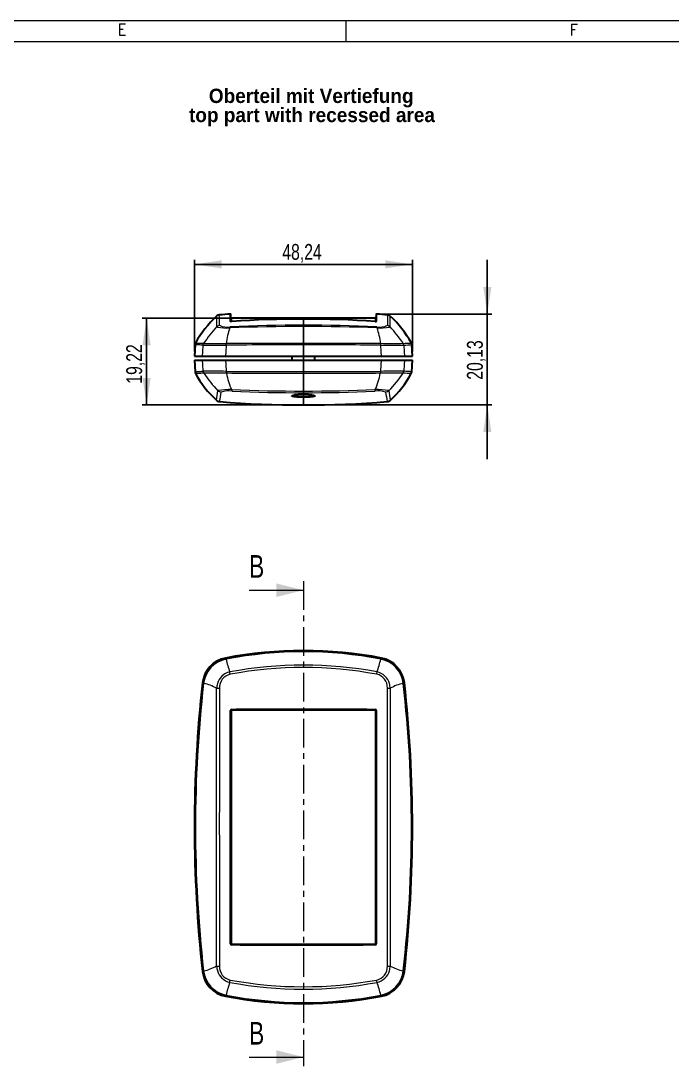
# Model space of a CAD drawing. Header units: millimetres. Extents: x 0 to 1188, y 0 to 841.
# Drawn here: x 432.8 to 576.9, y 609.2 to 840.6 of the extents above; entities that cross this region are included whole.
import ezdxf

# ---------------------------------------------------------------- set-up
doc = ezdxf.new("R2010")
doc.units = ezdxf.units.MM
doc.linetypes.add('SLD-Dicke-Dünne-Kette', pattern=[10.16, 6.35, -1.27, 1.27, -1.27])
doc.linetypes.add('SLD-Durchgehend', pattern=[0])
doc.styles.add('SLDTEXTSTYLE0', font='arialbd.ttf', dxfattribs={"width": 0.948})
doc.styles.add('SLDTEXTSTYLE2', font='simplex_.ttf', dxfattribs={"width": 0.95})
doc.styles.add('SLDTEXTSTYLE3', font='ARIALN.TTF', dxfattribs={"width": 0.87})
doc.dimstyles.new('SLDDIMSTYLE2', dxfattribs={"dimtxt": 3.5, "dimasz": 6, "dimexe": 0, "dimexo": 0.0625, "dimgap": 0.875, "dimtad": 1, "dimrnd": 1e-09, "dimzin": 12, "dimdsep": 46, "dimtxsty": 'SLDTEXTSTYLE3', "dimsah": 1, "dimcen": 0.09, "dimadec": 0, "dimazin": 3, "dimtfac": 1, "dimtofl": 0, "dimtmove": 0, "dimatfit": 3, "dimfxl": 0, "dimfrac": 2, "dimtolj": 1, "dimtzin": 12, "dimarcsym": 0})
doc.dimstyles.new('SLDDIMSTYLE3', dxfattribs={"dimtxt": 3.5, "dimasz": 6, "dimexe": 0, "dimexo": 0.0625, "dimgap": 0.875, "dimtad": 1, "dimrnd": 1e-09, "dimzin": 12, "dimdsep": 46, "dimtxsty": 'SLDTEXTSTYLE3', "dimsah": 1, "dimcen": 0.09, "dimadec": 0, "dimazin": 3, "dimtfac": 1, "dimtmove": 0, "dimatfit": 0, "dimfxl": 0, "dimfrac": 2, "dimtolj": 1, "dimtzin": 12, "dimarcsym": 0})

# ---------------------------------------------------------------- blocks, each defined once
blk = doc.blocks.new('SW_NOTE_1')
at = {"color": 0, "char_height": 3.175, "attachment_point": 2, "style": 'SLDTEXTSTYLE0'}
for s, insert in [('Oberteil mit Vertiefung ', (23.51, 4.09)), ('top part with recessed area', (23.68, -0.14))]:
    blk.add_mtext(s, dxfattribs=dict(at, insert=insert))
blk = doc.blocks.new('_D_22')
for p, q in [((494.3, 774.78), (459.61, 774.78)), ((460.61, 774.78), (460.61, 755.57)), ((494.32, 755.57), (459.61, 755.57))]:
    blk.add_line(p, q)
for points in [[(460.61, 774.78), (459.71, 768.78), (461.51, 768.78)], [(460.61, 755.57), (461.51, 761.57), (459.71, 761.57)]]:
    blk.add_solid(points)
at = {"insert": (456.1, 760.28), "char_height": 3.5, "attachment_point": 1, "rotation": 90, "style": 'SLDTEXTSTYLE3'}
blk.add_mtext('19,22', dxfattribs=at)
blk = doc.blocks.new('_D_23')
for p, q in [((536.02, 775.7), (536.02, 787.7)), ((512.52, 775.7), (537.02, 775.7)), ((536.02, 775.7), (536.02, 755.57)), ((496.32, 755.57), (537.02, 755.57)), ((536.02, 755.57), (536.02, 743.57))]:
    blk.add_line(p, q)
for points in [[(536.02, 775.7), (536.92, 781.7), (535.12, 781.7)], [(536.02, 755.57), (535.12, 749.57), (536.92, 749.57)]]:
    blk.add_solid(points)
at = {"insert": (531.51, 761.16), "char_height": 3.5, "attachment_point": 1, "rotation": 90, "style": 'SLDTEXTSTYLE3'}
blk.add_mtext('20,13', dxfattribs=at)
blk = doc.blocks.new('_D_24')
for p, q in [((471.2, 767.38), (471.2, 787.7)), ((519.44, 767.38), (519.44, 787.7)), ((471.2, 786.7), (519.44, 786.7))]:
    blk.add_line(p, q)
for points in [[(471.2, 786.7), (477.2, 785.8), (477.2, 787.6)], [(519.44, 786.7), (513.44, 787.6), (513.44, 785.8)]]:
    blk.add_solid(points)
at = {"insert": (490.64, 791.21), "char_height": 3.5, "attachment_point": 1, "style": 'SLDTEXTSTYLE3'}
blk.add_mtext('48,24', dxfattribs=at)

msp = doc.modelspace()

# ---------------------------------------------------------------- linework, layer by layer
at = {"color": 7, "linetype": 'SLD-Durchgehend', "lineweight": 0}
for p, q in [((1188.499, 840.6), (0.399, 840.6)), ((504.799, 836), (504.799, 840.6)), ((1183.799, 836), (24.799, 836)), ((479.116, 774.076), (479.116, 775.695)), ((479.223, 775.6), (479.223, 774.054)), ((511.409, 774.055), (511.409, 775.604)), ((511.516, 775.695), (511.516, 774.076)), ((479.261, 774.053), (479.261, 774.877)), ((479.361, 774.782), (479.361, 774.052)), ((479.466, 774.057), (479.466, 774.056)), ((511.167, 774.057), (511.167, 774.056)), ((511.246, 774.055), (511.246, 774.782)), ((511.345, 774.873), (511.345, 774.054)), ((473.089, 763.035), (473.094, 763.036)), ((478.195, 763.014), (478.278, 763.013)), ((512.357, 763.012), (512.441, 763.014)), ((517.542, 763.036), (517.547, 763.035)), ((483.318, 714.565), (495.318, 714.565)), ((479.116, 636.304), (479.116, 687.91)), ((479.223, 687.898), (479.223, 636.316)), ((479.261, 636.407), (479.261, 687.807)), ((479.361, 687.795), (479.361, 636.419)), ((479.511, 688.055), (511.095, 688.055)), ((479.511, 687.944), (479.511, 688.055)), ((511.095, 687.944), (479.511, 687.944)), ((511.095, 687.944), (511.095, 688.055)), ((511.246, 636.419), (511.246, 687.795)), ((511.345, 687.806), (511.345, 636.407)), ((511.409, 636.315), (511.409, 687.898)), ((511.516, 687.91), (511.516, 636.304)), ((479.511, 636.27), (511.095, 636.27)), ((479.511, 636.158), (479.511, 636.27)), ((511.095, 636.158), (479.511, 636.158)), ((511.095, 636.158), (511.095, 636.27)), ((483.318, 611.207), (495.318, 611.207))]:
    msp.add_line(p, q, dxfattribs=at)
at = {"color": 7, "linetype": 'SLD-Durchgehend', "lineweight": 30}
for p, q in [((479.261, 774.877), (479.223, 775.6)), ((511.409, 775.604), (511.345, 774.873)), ((511.246, 774.782), (479.361, 774.782)), ((471.334, 768.957), (471.199, 766.376)), ((519.436, 766.376), (519.301, 768.957)), ((471.199, 766.376), (472.979, 766.376)), ((472.979, 766.376), (478.071, 766.376)), ((478.071, 766.376), (512.564, 766.376)), ((492.777, 766.376), (492.785, 765.456)), ((497.851, 765.456), (497.859, 766.376)), ((512.564, 766.376), (517.657, 766.376)), ((517.657, 766.376), (519.436, 766.376)), ((471.199, 765.456), (471.333, 762.901)), ((471.199, 765.456), (472.979, 765.456)), ((472.979, 765.456), (478.071, 765.456)), ((478.071, 765.456), (512.564, 765.456)), ((512.564, 765.456), (517.657, 765.456)), ((517.657, 765.456), (519.436, 765.456)), ((519.302, 762.901), (519.436, 765.456)), ((476.07, 756.616), (476.07, 756.616)), ((514.566, 756.616), (514.566, 756.616))]:
    msp.add_line(p, q, dxfattribs=at)
msp.add_line((495.303, 774.782), (495.318, 755.566))
at = {"color": 7, "linetype": 'SLD-Dicke-Dünne-Kette', "lineweight": 0}
msp.add_line((495.318, 716.565), (495.318, 609.207), dxfattribs=at)
at = {"color": 7, "linetype": 'SLD-Durchgehend', "lineweight": 0, "flags": 128}
for points in [[(476.099, 772.899), (476.393, 773.11), (476.744, 773.204)], [(479.015, 772.633), (479.052, 772.806), (479.1, 772.9)], [(511.621, 772.632), (511.584, 772.805), (511.537, 772.9)], [(513.891, 773.204), (514.242, 773.11), (514.536, 772.899)], [(473.095, 768.825), (472.868, 768.835), (472.657, 768.846), (472.461, 768.857), (472.281, 768.868), (472.117, 768.879), (471.968, 768.891), (471.835, 768.902), (471.717, 768.913), (471.616, 768.923), (471.53, 768.932), (471.46, 768.94), (471.405, 768.947), (471.366, 768.952), (471.343, 768.956), (471.334, 768.957), (471.335, 768.957)], [(471.425, 769.277), (471.425, 769.277), (471.433, 769.276), (471.458, 769.274), (471.498, 769.272), (471.555, 769.268), (471.627, 769.264), (471.716, 769.26), (471.82, 769.255), (471.941, 769.25), (472.077, 769.245), (472.23, 769.24), (472.398, 769.235), (472.583, 769.23), (472.783, 769.226), (472.999, 769.221), (473.23, 769.218)], [(472.979, 766.376), (473.023, 767.306), (473.095, 768.825)], [(473.095, 768.825), (473.135, 769.031), (473.23, 769.218)], [(478.195, 768.82), (478.118, 767.306), (478.071, 766.376)], [(478.18, 768.821), (478.187, 769.029), (478.205, 769.218)], [(512.441, 768.821), (511.326, 768.827), (510.209, 768.833), (509.09, 768.838), (507.969, 768.844), (506.845, 768.849), (505.72, 768.853), (504.594, 768.857), (503.466, 768.861), (502.337, 768.864), (501.206, 768.867), (500.058, 768.87), (498.908, 768.872), (497.758, 768.874), (496.608, 768.875), (495.458, 768.875), (494.306, 768.875), (493.155, 768.874), (492.004, 768.873), (490.854, 768.871), (489.704, 768.869), (488.555, 768.866), (487.407, 768.862), (486.261, 768.859), (485.116, 768.854), (483.972, 768.85), (482.812, 768.844), (481.655, 768.839), (480.499, 768.833), (479.346, 768.827), (478.195, 768.821)], [(478.219, 769.218), (479.349, 769.22), (480.482, 769.222), (481.618, 769.225), (482.756, 769.227), (483.895, 769.229), (485.037, 769.231), (486.18, 769.232), (487.325, 769.234), (488.471, 769.235), (489.618, 769.237), (490.785, 769.238), (491.952, 769.239), (493.12, 769.239), (494.289, 769.239), (495.457, 769.24), (496.589, 769.239), (497.72, 769.239), (498.851, 769.238), (499.982, 769.237), (501.111, 769.236), (502.24, 769.235), (503.368, 769.234), (504.494, 769.232), (505.619, 769.23), (506.742, 769.229), (507.882, 769.227), (509.019, 769.225), (510.154, 769.222), (511.287, 769.22), (512.417, 769.218)], [(512.441, 768.821), (512.434, 769.029), (512.417, 769.218)], [(512.564, 766.376), (512.517, 767.306), (512.441, 768.82)], [(517.54, 768.825), (517.5, 769.031), (517.405, 769.218)], [(517.54, 768.825), (517.613, 767.306), (517.657, 766.376)], [(473.094, 763.036), (473.023, 764.522), (472.979, 765.456)], [(478.071, 765.456), (478.119, 764.522), (478.195, 763.014)], [(512.441, 763.014), (512.517, 764.522), (512.564, 765.456)], [(517.657, 765.456), (517.613, 764.522), (517.542, 763.036)], [(471.335, 762.901), (471.334, 762.901), (471.346, 762.903), (471.376, 762.907), (471.423, 762.913), (471.487, 762.921), (471.568, 762.931), (471.667, 762.941), (471.784, 762.952), (471.918, 762.964), (472.069, 762.976), (472.238, 762.989), (472.424, 763.001), (472.628, 763.013), (472.85, 763.024), (473.089, 763.035)], [(473.243, 762.585), (473, 762.582), (472.773, 762.578), (472.565, 762.574), (472.374, 762.569), (472.2, 762.565), (472.044, 762.56), (471.905, 762.555), (471.785, 762.55), (471.682, 762.546), (471.597, 762.542), (471.531, 762.538), (471.482, 762.535), (471.451, 762.534), (471.438, 762.533), (471.439, 762.533)], [(473.089, 763.035), (473.134, 762.799), (473.243, 762.585)], [(473.249, 762.585), (473.243, 762.585), (473.243, 762.585)], [(478.303, 762.577), (478.303, 762.577), (478.209, 762.578)], [(478.278, 763.013), (479.452, 763.005), (480.629, 762.999), (481.809, 762.992), (482.99, 762.986), (484.174, 762.98), (485.359, 762.975), (486.546, 762.971), (487.735, 762.966), (488.925, 762.963), (490.116, 762.959), (491.328, 762.957), (492.541, 762.955), (493.754, 762.954), (494.968, 762.954), (496.182, 762.954), (497.261, 762.955), (498.341, 762.956), (499.42, 762.958), (500.499, 762.96), (501.576, 762.963), (502.653, 762.966), (503.729, 762.97), (504.804, 762.974), (505.878, 762.978), (506.949, 762.983), (508.035, 762.988), (509.118, 762.994), (510.2, 763), (511.279, 763.006), (512.357, 763.012)], [(478.278, 763.013), (478.285, 762.785), (478.303, 762.577)], [(512.332, 762.577), (511.272, 762.575), (510.209, 762.573), (509.145, 762.571), (508.078, 762.569), (507.009, 762.567), (505.939, 762.565), (504.868, 762.563), (503.795, 762.562), (502.72, 762.56), (501.645, 762.559), (500.554, 762.558), (499.461, 762.557), (498.368, 762.556), (497.274, 762.556), (496.181, 762.555), (494.989, 762.555), (493.798, 762.555), (492.606, 762.556), (491.415, 762.557), (490.225, 762.558), (489.036, 762.559), (487.848, 762.56), (486.661, 762.562), (485.475, 762.564), (484.292, 762.566), (483.089, 762.568), (481.889, 762.57), (480.691, 762.572), (479.495, 762.575), (478.303, 762.577)], [(512.357, 763.012), (512.35, 762.785), (512.332, 762.577)], [(512.427, 762.578), (512.332, 762.577), (512.332, 762.577)], [(517.393, 762.585), (517.393, 762.585), (517.386, 762.585)], [(517.393, 762.585), (517.501, 762.799), (517.547, 763.035)], [(477.123, 758.389), (476.737, 758.489), (476.408, 758.714)], [(479.406, 758.963), (479.45, 758.737), (479.508, 758.619)], [(495.318, 757.895), (495.493, 757.894), (495.668, 757.892), (495.841, 757.888), (496.012, 757.882), (496.179, 757.876), (496.342, 757.867), (496.501, 757.857), (496.655, 757.846), (496.803, 757.834), (496.944, 757.82), (497.078, 757.805), (497.204, 757.789), (497.322, 757.772), (497.431, 757.754), (497.53, 757.735), (497.62, 757.715), (497.699, 757.694), (497.768, 757.672), (497.826, 757.65), (497.872, 757.628), (497.906, 757.605), (497.929, 757.582), (497.94, 757.558), (497.939, 757.535), (497.926, 757.512), (497.901, 757.489), (497.863, 757.466), (497.814, 757.443), (497.753, 757.421), (497.682, 757.399), (497.599, 757.379), (497.505, 757.358), (497.401, 757.339), (497.288, 757.321), (497.166, 757.304), (497.036, 757.288), (496.897, 757.273), (496.751, 757.26), (496.599, 757.248), (496.441, 757.237), (496.279, 757.228), (496.112, 757.22), (495.941, 757.214), (495.768, 757.209), (495.593, 757.206), (495.412, 757.204), (495.23, 757.204), (495.049, 757.206), (494.875, 757.209), (494.702, 757.214), (494.532, 757.22), (494.366, 757.227), (494.205, 757.236), (494.049, 757.247), (493.898, 757.259), (493.753, 757.272), (493.616, 757.286), (493.486, 757.302), (493.365, 757.319), (493.252, 757.336), (493.148, 757.355), (493.054, 757.375), (492.97, 757.395), (492.897, 757.416), (492.834, 757.438), (492.783, 757.46), (492.743, 757.483), (492.715, 757.506), (492.699, 757.529), (492.695, 757.553), (492.703, 757.576), (492.723, 757.599), (492.754, 757.622), (492.798, 757.645), (492.854, 757.668), (492.921, 757.689), (492.999, 757.711), (493.088, 757.731), (493.187, 757.751), (493.296, 757.769), (493.415, 757.787), (493.542, 757.803), (493.677, 757.819), (493.819, 757.833), (493.969, 757.845), (494.124, 757.857), (494.285, 757.867), (494.451, 757.875), (494.619, 757.882), (494.791, 757.888), (494.966, 757.892), (495.142, 757.894), (495.318, 757.895)], [(511.229, 758.964), (511.186, 758.738), (511.128, 758.619)], [(514.227, 758.714), (513.899, 758.489), (513.512, 758.389)], [(513.881, 756.317), (513.881, 756.317), (513.881, 756.32), (513.88, 756.33), (513.876, 756.347), (513.872, 756.371)], [(478.071, 699.544), (478.118, 699.503), (478.195, 699.437)], [(478.205, 699.297), (478.187, 699.394), (478.179, 699.434)], [(512.417, 699.3), (512.434, 699.396), (512.441, 699.437)], [(512.441, 699.437), (512.517, 699.503), (512.564, 699.544)], [(479.1, 695.952), (479.052, 696.23), (479.015, 696.468)], [(511.535, 695.955), (511.583, 696.232), (511.62, 696.471)], [(473.095, 693.931), (473.023, 693.999), (472.979, 694.041)], [(473.23, 693.917), (473.135, 693.927), (473.095, 693.931)], [(476.099, 692.843), (476.393, 692.875), (476.744, 692.889)], [(476.099, 631.365), (476.1, 633.146), (476.1, 634.93), (476.1, 636.716), (476.101, 638.503), (476.102, 640.293), (476.102, 642.084), (476.103, 643.877), (476.104, 645.671), (476.105, 647.475), (476.106, 649.28), (476.106, 651.086), (476.107, 652.893), (476.108, 654.552), (476.108, 656.21), (476.109, 657.87), (476.109, 659.529), (476.109, 661.189), (476.109, 662.849), (476.109, 664.508), (476.109, 666.168), (476.108, 667.835), (476.108, 669.501), (476.107, 671.167), (476.107, 672.832), (476.106, 674.504), (476.105, 676.176), (476.104, 677.847), (476.103, 679.516), (476.103, 681.184), (476.102, 682.851), (476.101, 684.517), (476.101, 686.181), (476.1, 687.851), (476.1, 689.519), (476.1, 691.185), (476.099, 692.849)], [(476.744, 692.889), (476.743, 691.23), (476.742, 689.568), (476.74, 687.905), (476.737, 686.24), (476.734, 684.574), (476.731, 682.906), (476.728, 681.237), (476.725, 679.566), (476.721, 677.887), (476.718, 676.207), (476.715, 674.527), (476.713, 672.845), (476.71, 671.185), (476.708, 669.524), (476.706, 667.863), (476.704, 666.202), (476.703, 664.54), (476.703, 662.878), (476.703, 661.216), (476.704, 659.555), (476.705, 657.886), (476.706, 656.218), (476.708, 654.55), (476.71, 652.882), (476.713, 651.081), (476.716, 649.281), (476.719, 647.481), (476.723, 645.683), (476.726, 643.886), (476.729, 642.09), (476.733, 640.296), (476.736, 638.504), (476.739, 636.705), (476.741, 634.907), (476.743, 633.112), (476.744, 631.319)], [(513.891, 631.322), (513.892, 633.105), (513.894, 634.891), (513.897, 636.68), (513.9, 638.47), (513.903, 640.261), (513.906, 642.055), (513.91, 643.85), (513.913, 645.647), (513.916, 647.453), (513.92, 649.261), (513.923, 651.07), (513.925, 652.879), (513.928, 654.54), (513.93, 656.201), (513.931, 657.863), (513.932, 659.525), (513.933, 661.187), (513.933, 662.849), (513.932, 664.511), (513.931, 666.173), (513.93, 667.842), (513.928, 669.51), (513.926, 671.178), (513.923, 672.845), (513.92, 674.52), (513.917, 676.195), (513.914, 677.868), (513.911, 679.541), (513.908, 681.212), (513.905, 682.882), (513.902, 684.551), (513.899, 686.218), (513.896, 687.891), (513.894, 689.562), (513.892, 691.231), (513.891, 692.898)], [(513.891, 692.898), (514.242, 692.881), (514.536, 692.846)], [(514.536, 692.852), (514.536, 691.195), (514.536, 689.535), (514.535, 687.874), (514.535, 686.211), (514.534, 684.547), (514.534, 682.881), (514.533, 681.213), (514.532, 679.544), (514.531, 677.868), (514.531, 676.19), (514.53, 674.511), (514.529, 672.832), (514.528, 671.174), (514.528, 669.515), (514.527, 667.856), (514.527, 666.197), (514.526, 664.537), (514.526, 662.877), (514.526, 661.217), (514.526, 659.557), (514.527, 657.89), (514.527, 656.223), (514.528, 654.556), (514.528, 652.89), (514.529, 651.092), (514.53, 649.294), (514.531, 647.498), (514.532, 645.702), (514.533, 643.908), (514.533, 642.116), (514.534, 640.324), (514.535, 638.535), (514.535, 636.739), (514.536, 634.944), (514.536, 633.152), (514.536, 631.361)], [(517.405, 693.918), (517.5, 693.927), (517.54, 693.931)], [(517.657, 694.041), (517.613, 693.999), (517.54, 693.931)], [(479.261, 687.807), (479.24, 687.858), (479.223, 687.898)], [(479.466, 688.26), (479.665, 688.262), (480.463, 688.269), (482.06, 688.281), (483.658, 688.292), (485.257, 688.301), (486.855, 688.31), (488.455, 688.316), (490.054, 688.322), (491.656, 688.326), (493.257, 688.328), (494.858, 688.329), (496.46, 688.329), (498.299, 688.327), (500.137, 688.323), (501.976, 688.317), (503.814, 688.309), (505.653, 688.3), (507.492, 688.289), (509.33, 688.275), (511.167, 688.26)], [(511.16, 688.148), (509.188, 688.165), (507.215, 688.179), (505.241, 688.19), (503.266, 688.2), (501.291, 688.208), (499.315, 688.213), (497.339, 688.216), (495.363, 688.217), (493.387, 688.216), (491.411, 688.213), (489.435, 688.208), (487.46, 688.2), (485.462, 688.191), (483.465, 688.179), (481.468, 688.165), (479.472, 688.148)], [(479.472, 688.148), (479.492, 688.102), (479.511, 688.055)], [(511.095, 688.055), (511.129, 688.104), (511.16, 688.148)], [(511.409, 687.898), (511.374, 687.848), (511.345, 687.806)], [(479.223, 636.316), (479.244, 636.366), (479.261, 636.407)], [(511.345, 636.407), (511.381, 636.356), (511.409, 636.315)], [(511.167, 635.953), (510.967, 635.952), (510.169, 635.945), (508.572, 635.933), (506.974, 635.922), (505.376, 635.912), (503.777, 635.904), (502.177, 635.897), (500.578, 635.892), (498.977, 635.888), (497.375, 635.886), (495.774, 635.884), (494.172, 635.885), (492.334, 635.887), (490.495, 635.891), (488.656, 635.897), (486.818, 635.904), (484.979, 635.914), (483.14, 635.925), (481.303, 635.938), (479.466, 635.953)], [(479.511, 636.158), (479.492, 636.111), (479.472, 636.065)], [(479.472, 636.065), (481.444, 636.049), (483.417, 636.035), (485.391, 636.023), (487.366, 636.014), (489.341, 636.006), (491.317, 636.001), (493.293, 635.997), (495.269, 635.996), (497.245, 635.997), (499.221, 636), (501.197, 636.006), (503.172, 636.013), (505.17, 636.023), (507.168, 636.035), (509.164, 636.049), (511.16, 636.065)], [(511.16, 636.065), (511.129, 636.11), (511.095, 636.158)], [(472.979, 630.172), (473.023, 630.214), (473.095, 630.283)], [(473.095, 630.283), (473.135, 630.287), (473.23, 630.296)], [(476.099, 631.365), (476.393, 631.333), (476.744, 631.319)], [(513.891, 631.319), (514.242, 631.333), (514.536, 631.364)], [(517.54, 630.283), (517.5, 630.286), (517.405, 630.296)], [(517.54, 630.283), (517.613, 630.214), (517.657, 630.172)], [(479.015, 627.745), (479.052, 627.984), (479.1, 628.262)], [(511.621, 627.743), (511.584, 627.982), (511.537, 628.259)], [(478.195, 624.777), (478.118, 624.71), (478.071, 624.67)], [(478.18, 624.78), (478.187, 624.82), (478.205, 624.916)], [(512.441, 624.777), (512.434, 624.817), (512.417, 624.914)], [(512.564, 624.67), (512.517, 624.71), (512.441, 624.777)]]:
    msp.add_lwpolyline(points, dxfattribs=at)
at = {"color": 7, "linetype": 'SLD-Durchgehend', "lineweight": 30, "flags": 128}
for points in [[(479.466, 774.057), (479.45, 774.056), (479.413, 774.054), (479.378, 774.052), (479.343, 774.051), (479.31, 774.051), (479.28, 774.051), (479.252, 774.052), (479.227, 774.053), (479.206, 774.055), (479.19, 774.056), (479.179, 774.058), (479.173, 774.059), (479.171, 774.06), (479.171, 774.06)], [(492.914, 757.663), (492.914, 757.663), (492.916, 757.664), (492.921, 757.667), (492.931, 757.671), (492.944, 757.677), (492.962, 757.684), (492.984, 757.691), (493.011, 757.7), (493.042, 757.708), (493.078, 757.718), (493.118, 757.727), (493.164, 757.737), (493.213, 757.747), (493.267, 757.757), (493.324, 757.767), (493.386, 757.776), (493.45, 757.786), (493.518, 757.795), (493.589, 757.804), (493.663, 757.812), (493.74, 757.82), (493.821, 757.828), (493.904, 757.836), (493.99, 757.843), (494.078, 757.85), (494.168, 757.856), (494.26, 757.862), (494.354, 757.867), (494.449, 757.872), (494.546, 757.876), (494.644, 757.88), (494.743, 757.883), (494.843, 757.886), (494.944, 757.888), (495.046, 757.89), (495.149, 757.891), (495.251, 757.892), (495.317, 757.892), (495.371, 757.892), (495.474, 757.891), (495.576, 757.89), (495.677, 757.888), (495.778, 757.886), (495.879, 757.884), (495.978, 757.88), (496.076, 757.877), (496.174, 757.872), (496.269, 757.868), (496.364, 757.862), (496.455, 757.857), (496.545, 757.851), (496.634, 757.844), (496.72, 757.837), (496.804, 757.829), (496.885, 757.822), (496.963, 757.813), (497.038, 757.805), (497.11, 757.796), (497.179, 757.787), (497.243, 757.777), (497.305, 757.768), (497.364, 757.758), (497.419, 757.747), (497.47, 757.737), (497.516, 757.727), (497.559, 757.717), (497.596, 757.708), (497.628, 757.698), (497.656, 757.69), (497.678, 757.682), (497.696, 757.675), (497.71, 757.67), (497.717, 757.666), (497.721, 757.664), (497.722, 757.663)]]:
    msp.add_lwpolyline(points, dxfattribs=at)
at = {"color": 7, "linetype": 'SLD-Durchgehend', "lineweight": 30}
for centre, radius, start, end in [((491.574, 758.308), 22.94, 132.38688, 151.43721), ((476.784, 774.515), 1, 94.6421, 132.4784), ((495.318, 546.266), 230, 94.03935, 94.6423), ((479.123, 775.595), 0.1, 3, 94.03935), ((511.509, 775.595), 0.1, 85.96152, 175), ((495.318, 546.266), 230, 85.3577, 85.96152), ((513.852, 774.515), 1, 47.52159, 85.35886), ((499.062, 758.308), 22.94, 28.5619, 47.61217), ((479.361, 774.882), 0.1, 183, 270), ((495.317, 542.942), 231.657, 86.07683, 93.92353), ((511.302, 775.253), 1.203, 263.53219, 277.60171), ((511.246, 774.882), 0.1, 270, 355), ((472.083, 768.918), 0.75, 151.40947, 177.00242), ((518.552, 768.918), 0.75, 2.99766, 28.59053), ((472.174, 762.941), 0.842, 182.67439, 209.02397), ((491.574, 773.524), 22.941, 208.6296, 227.47947), ((499.061, 773.525), 22.941, 312.51969, 331.36937), ((518.47, 762.937), 0.833, 330.87506, 357.51282), ((476.847, 757.463), 1.15, 227.45652, 265.37056), ((495.318, 985.566), 230, 265.37057, 274.62943), ((513.788, 757.463), 1.15, 274.62944, 312.54336), ((495.318, 609.207), 91.969, 79.19153, 100.80847), ((479.254, 693.341), 6.315, 100.79793, 173.6325), ((511.381, 693.341), 6.315, 6.3675, 79.20209), ((758.668, 662.107), 287.469, 173.62194, 186.37806), ((231.968, 662.107), 287.469, 353.62194, 6.37806), ((479.254, 630.873), 6.315, 186.36742, 259.20219), ((511.381, 630.873), 6.315, 280.79785, 353.63253), ((495.318, 715.007), 91.969, 259.19153, 280.80847)]:
    msp.add_arc(centre, radius, start, end, dxfattribs=at)
at = {"color": 7, "linetype": 'SLD-Durchgehend', "lineweight": 0}
for centre, radius, start, end in [((692.122, 773.165), 216.022, 179.44649, 180.07054), ((412.043, 773.193), 64.701, 0.01026, 2.05268), ((578.601, 773.192), 64.71, 177.94746, 179.98922), ((298.443, 773.164), 216.094, 359.92946, 0.55343), ((509.337, 744.041), 44.018, 139.03554, 145.11241), ((476.374, 773.182), 0.394, 225.76447, 255.59661), ((478.36, 776.444), 3.62, 243.5018, 281.798), ((495.306, 342.445), 430.497, 87.82815, 92.16904), ((495.312, 372.927), 400.302, 87.67717, 92.32115), ((479.328, 774.71), 0.668, 251.5671, 281.92751), ((479.123, 773.976), 0.101, 57.16384, 94.02953), ((495.318, 542.75), 231.849, 86.08031, 93.92055), ((511.299, 774.813), 0.768, 260.08633, 286.42035), ((511.509, 773.976), 0.101, 85.96933, 122.72524), ((512.306, 776.2), 3.389, 256.87072, 297.87833), ((514.255, 773.193), 0.407, 284.8891, 313.7671), ((481.523, 744.212), 43.735, 34.87205, 40.98777), ((478.323, 783.8), 11.189, 259.45791, 273.5454), ((497.491, 766.445), 19.485, 161.48386, 171.81897), ((512.296, 784.052), 11.44, 266.60786, 280.39201), ((493.186, 766.447), 19.443, 8.19222, 18.54787), ((475.719, 863.251), 94.462, 268.40843, 271.4926), ((475.716, 858.135), 88.952, 268.39856, 271.60319), ((514.92, 862.207), 93.022, 268.46649, 271.53118), ((514.914, 868.139), 99.349, 268.5819, 271.51464), ((517.265, 801.266), 32.049, 270.2512, 273.4808), ((517.07, 786.947), 18.128, 271.48691, 277.06906), ((475.441, 715.005), 48.088, 86.71664, 92.79708), ((473.96, 763.083), 0.867, 183.09692, 214.98536), ((499.935, 781.18), 32.531, 214.86281, 223.67992), ((474.692, 749.226), 13.436, 92.72284, 96.16143), ((474.416, 660.62), 102.028, 87.86969, 90.20375), ((482.09, 762.919), 3.897, 178.60907, 185.02901), ((494.921, 765.669), 16.903, 190.53862, 203.37194), ((495.712, 765.678), 16.907, 336.60224, 349.432), ((508.546, 762.919), 3.896, 354.98171, 1.40096), ((516.252, 658.744), 103.904, 89.81492, 92.10967), ((515.207, 712.395), 50.694, 87.36059, 93.12822), ((490.609, 781.257), 32.65, 316.33342, 325.11796), ((515.896, 748.665), 14, 83.88983, 87.16857), ((516.676, 763.083), 0.867, 325.01355, 356.90288), ((517.235, 726.017), 36.569, 86.92455, 89.75373), ((517.059, 745.081), 17.961, 82.8295, 88.44285), ((478.72, 747.474), 11.509, 86.58815, 101.19467), ((511.923, 747.602), 11.384, 78.71299, 93.49387), ((476.408, 756.605), 0.339, 168.48551, 178.11782), ((345.662, 778.936), 132.301, 350.3119, 351.20739), ((476.857, 757.517), 1.15, 227.25587, 265.36873), ((476.595, 758.515), 0.272, 113.73713, 133.21588), ((453.637, 761.528), 23.695, 347.4277, 352.38655), ((478.71, 754.411), 4.283, 79.26933, 111.74566), ((495.307, 1162.787), 404.136, 267.7451, 272.25763), ((495.314, 1130.357), 372.074, 267.56531, 272.43596), ((495.317, 766.739), 9.281, 256.2402, 283.76233), ((511.928, 754.451), 4.244, 68.08627, 100.87466), ((536.865, 761.505), 23.56, 187.59974, 192.5867), ((513.779, 757.517), 1.15, 274.63103, 312.74433), ((514.034, 758.506), 0.284, 47.13369, 65.80027), ((742.548, 794.809), 231.156, 188.98362, 189.49624), ((514.228, 756.605), 0.338, 1.87007, 11.52394), ((477.131, 756.277), 0.379, 165.68602, 174.00099), ((479.364, 693.239), 6.307, 100.82803, 173.70613), ((479.371, 693.229), 6.179, 100.88002, 173.60404), ((495.318, 609.049), 91.996, 79.27316, 100.72682), ((501.241, 704.365), 23.587, 192.40604, 199.55934), ((495.318, 610.279), 90.649, 79.12721, 100.87298), ((489.555, 704.337), 23.423, 340.37968, 347.57635), ((511.264, 693.229), 6.179, 6.39549, 79.12513), ((511.271, 693.239), 6.307, 6.29336, 79.17882), ((495.326, 609.65), 88.337, 79.3702, 100.64172), ((495.325, 608.338), 89.103, 79.51875, 100.49168), ((479.797, 692.898), 3.655, 102.34914, 164.41928), ((479.746, 693.018), 3.004, 102.42, 182.45422), ((510.901, 693.029), 2.993, 357.49302, 77.78178), ((510.835, 692.897), 3.66, 15.6446, 77.63345), ((759.656, 662.107), 288.322, 173.66304, 186.33696), ((752.909, 662.107), 281.482, 173.51112, 186.48888), ((471.553, 685.067), 9.008, 59.69246, 79.26647), ((480.586, 692.611), 4.492, 163.60033, 177.03902), ((509.698, 692.554), 4.847, 3.45727, 15.92298), ((519.087, 685.032), 9.042, 100.71579, 120.20771), ((237.726, 662.107), 281.482, 353.51117, 6.48883), ((230.98, 662.107), 288.322, 353.66309, 6.33691), ((479.468, 687.908), 0.352, 90.4387, 179.74065), ((479.142, 687.656), 0.255, 71.50783, 95.8795), ((479.475, 687.897), 0.252, 90.49652, 179.7529), ((479.511, 687.805), 0.25, 89.9528, 179.72536), ((479.338, 688.029), 0.235, 250.88242, 275.58731), ((479.51, 687.794), 0.149, 89.71758, 179.72192), ((480.017, 688.238), 0.552, 177.70012, 189.35238), ((511.095, 687.805), 0.25, 0.30305, 89.94705), ((511.096, 687.794), 0.15, 0.35323, 90.34852), ((510.615, 688.238), 0.552, 350.65041, 2.29899), ((511.158, 687.897), 0.251, 0.25968, 89.64931), ((511.164, 687.908), 0.352, 0.23583, 89.58665), ((511.267, 688.046), 0.252, 265.0424, 288.02398), ((511.491, 687.639), 0.272, 84.70918, 107.46954), ((479.338, 636.185), 0.235, 84.41374, 109.11443), ((479.511, 636.408), 0.25, 180.2723, 270.04911), ((479.51, 636.42), 0.149, 180.28219, 270.27902), ((511.096, 636.42), 0.15, 269.64763, 359.65062), ((511.095, 636.409), 0.25, 270.05565, 359.69426), ((511.267, 636.168), 0.252, 71.97297, 94.95855), ((479.142, 636.557), 0.255, 264.11794, 288.49473), ((479.468, 636.305), 0.352, 180.23556, 269.58509), ((479.475, 636.317), 0.252, 180.24858, 269.502), ((480.017, 635.976), 0.552, 170.64773, 182.29977), ((511.158, 636.316), 0.251, 270.35009, 359.74092), ((510.615, 635.976), 0.552, 357.70065, 9.35007), ((511.164, 636.305), 0.352, 270.43698, 359.74024), ((511.491, 636.575), 0.272, 252.5359, 275.28538), ((479.364, 630.974), 6.307, 186.29373, 259.17284), ((471.552, 639.15), 9.011, 280.73709, 300.3052), ((479.371, 630.985), 6.179, 186.39608, 259.11985), ((480.937, 631.663), 4.846, 183.45406, 195.91043), ((479.8, 631.319), 3.659, 195.61715, 257.61877), ((479.735, 631.187), 2.993, 177.47598, 257.75862), ((510.889, 631.194), 3.005, 282.44518, 2.43763), ((510.838, 631.314), 3.656, 282.33389, 344.39236), ((511.264, 630.984), 6.179, 280.87494, 353.60447), ((511.271, 630.974), 6.307, 280.82211, 353.70647), ((509.818, 631.639), 4.726, 343.92074, 356.70278), ((519.086, 639.179), 9.04, 239.7901, 259.28774), ((501.234, 619.851), 23.58, 160.43934, 167.59499), ((495.326, 714.562), 88.335, 259.35799, 280.63009), ((495.325, 715.874), 89.102, 259.50819, 280.48302), ((489.547, 619.875), 23.431, 12.42477, 19.61887), ((495.318, 715.165), 91.996, 259.27318, 280.72685), ((495.318, 713.935), 90.649, 259.12704, 280.87278)]:
    msp.add_arc(centre, radius, start, end, dxfattribs=at)
for points in [[(495.318, 714.565), (489.318, 716.065), (489.318, 713.065)], [(495.318, 611.207), (489.318, 612.707), (489.318, 609.707)]]:
    msp.add_solid(points, dxfattribs=at)

# ---------------------------------------------------------------- block references
msp.add_blockref('SW_NOTE_1', (473.531, 821.507))

# ---------------------------------------------------------------- texts
at = {"color": 7, "linetype": 'Continuous', "lineweight": 0, "char_height": 2.5, "attachment_point": 1, "style": 'SLDTEXTSTYLE2'}
for s, insert in [('E', (454.209, 839.959)), ('F', (554.235, 839.889))]:
    msp.add_mtext(s, dxfattribs=dict(at, insert=insert))
at = {"color": 7, "linetype": 'Continuous', "char_height": 5, "attachment_point": 1, "style": 'SLDTEXTSTYLE3'}
for insert in [(483.318, 722.331), (483.318, 618.973)]:
    msp.add_mtext('B', dxfattribs=dict(at, insert=insert))

# ---------------------------------------------------------------- dimensions: what is measured, and where the dimension line sits
dim = msp.add_linear_dim(base=(519.436, 786.696), p1=(471.199, 766.376), p2=(519.436, 766.376), dimstyle='SLDDIMSTYLE2')
dim.commit()
dim.dimension.update_dxf_attribs({"geometry": '_D_24', "text_midpoint": (495.571, 786.696), "dimtype": 160})
for base, p1, dimstyle, picture, middle in [((536.023, 755.566), (511.516, 775.695), 'SLDDIMSTYLE3', '_D_23', (536.023, 766.094)), ((460.612, 755.566), (495.303, 774.782), 'SLDDIMSTYLE2', '_D_22', (460.612, 765.217))]:
    dim = msp.add_linear_dim(base=base, p1=p1, p2=(495.318, 755.566), angle=90, dimstyle=dimstyle)
    dim.commit()
    dim.dimension.update_dxf_attribs({"geometry": picture, "text_midpoint": middle, "dimtype": 160})

doc.saveas('drawing.dxf')
